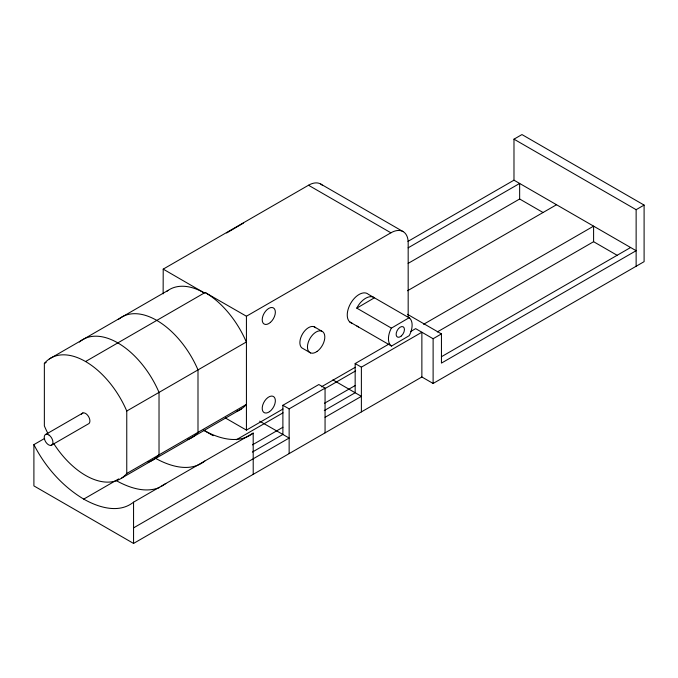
<?xml version="1.0" encoding="UTF-8"?>
<svg xmlns="http://www.w3.org/2000/svg" width="678" height="678" viewBox="0 0 678 678"><rect width="100%" height="100%" fill="white"/><g stroke="black" fill="none" stroke-linecap="round" stroke-linejoin="round"><path stroke-width="1.02" d="M163.135 293.854L163.212 269.124L308.507 185.238A24.408 14.094 -60 0 1 322.203 185.128M408.173 316.804L408.173 242.775A24.408 14.094 -60 0 0 390.918 232.808L246.428 316.236L246.428 430.115L283.006 408.995M356.789 308.134L358.374 305.354A16.738 9.662 -60 0 1 372.781 296.905L374.4 297.811L356.789 308.134L391.418 328.127L409.029 317.804L409.614 318.126A16.738 9.662 -60 0 1 409.732 334.703L409.148 335.712L391.545 346.043L390.952 345.712A16.738 9.662 -60 0 1 390.833 329.144L391.418 328.127M253.216 474.346L253.191 433.098L133.558 502.161C118.896 513.907 98.386 507.458 83.725 499.11C62.291 486.262 45.18 466.828 33.9 444.624L44.655 438.42M161.5 486.329L165.822 483.533M204.79 461.04C190.128 472.778 169.619 466.328 154.957 457.981M253.191 433.098C238.529 444.836 218.019 438.386 203.358 430.038L213.155 435.683M226.605 232.978L243.334 223.164M49.35 358.942L168.127 290.37M47.884 433.437A69.656 40.214 60 0 1 44.358 425.911L44.358 363.459L46.146 362.416M85.555 361.535L205.112 292.506L246.428 316.236M407.495 314.321L441.446 333.915L441.446 363.103L636.134 250.699L513.983 180.179L513.983 139.168L521.958 134.566L644.1 205.087L644.1 261.657L433.115 383.468L421.869 376.976L133.558 543.434L33.9 485.897L33.9 444.624M45.935 434.318L82.894 412.978M51.257 445.31L88.225 423.97A6.144 3.543 60 0 0 89.742 419.563A6.144 3.543 60 0 0 86.098 413.809L84.97 413.165A6.144 3.543 60 0 0 81.538 414.258M407.961 241.393L513.983 180.179M408.139 247.826L519.645 183.45L519.645 199.001L408.139 263.386M44.358 363.459A69.656 40.214 60 0 1 126.761 411.029L246.317 342.009A69.656 40.214 60 0 0 205.112 292.506M407.529 290.752L556.519 204.739M53.613 443.395A69.656 40.214 60 0 0 126.761 473.49L246.394 404.419A69.656 40.214 60 0 1 236.317 411.521M83.725 499.11L118.709 478.914M121.76 478.007L241.393 408.936M252.369 452.082L282.887 434.471L282.887 405.283L318.838 384.528L325.059 388.13L325.059 432.869M324.279 410.571L355.162 392.74L355.162 363.561L388.977 344.034M410.8 331.432L415.639 328.635L433.115 338.729L441.446 333.915M423.589 324.296L593.597 226.147L593.597 241.699L437.302 331.94M321.414 386.824L355.255 367.29M282.887 405.283L289.142 408.868L325.059 388.13M355.162 363.561L361.382 367.154L421.869 332.237L421.869 376.976M236.351 439.759L283.04 412.809M324.669 388.774L355.662 370.874M513.983 139.168L636.134 209.688L644.1 205.087M252.419 444.87L282.929 427.25M324.415 403.3L355.323 385.451M133.558 527.874L289.142 438.047L259.657 421.165M325.059 417.309L361.382 396.342L332.915 379.9M441.403 356.747L630.608 247.512M159.779 487.448C145.151 493.398 129.04 487.736 115.989 480.482M356.916 326.05L358.526 326.957M519.645 199.001L543.027 212.502M593.597 241.699L617.065 255.25M320.711 184.026L403.122 231.605M308.507 185.238L390.918 232.808M409.614 318.126L368.408 294.345A16.738 9.662 -60 0 0 350.645 303.422A16.738 9.662 -60 0 0 351.95 323.16M349.746 321.931L391.545 346.043M314.084 326.72L321.652 331.093M310.609 352.941L303.041 348.577A12.28 7.094 -60 0 1 302.634 333.737A12.28 7.094 -60 0 1 315.626 327.737M225.35 417.97L246.428 430.115M163.212 269.124L204.332 292.955A69.656 40.214 60 0 0 166.593 291.498M636.134 209.688L636.134 266.259M433.115 338.729L433.115 383.468M361.382 367.154L361.382 411.893M289.142 408.868L289.142 453.607M159.025 454.862L159.025 392.401A69.656 40.214 60 0 0 79.343 342.059M133.558 502.161L133.558 543.434M126.761 411.029L126.761 473.49M159.025 454.735A69.656 40.214 60 0 1 148.05 462.142M118.311 319.558A69.656 40.214 60 0 1 197.993 369.908L197.993 432.369A69.656 40.214 60 0 1 187.925 439.463M49.138 435.149L48.002 434.505A6.144 3.543 60 0 0 44.248 437.335A6.144 3.543 60 0 0 48.053 444.48L49.189 445.124A6.144 3.543 60 0 0 52.935 442.293A6.144 3.543 60 0 0 49.138 435.149M270.437 322.372A9.297 5.365 -60 0 0 273.463 307.948A9.297 5.365 -60 0 0 262.445 317.626A9.297 5.365 -60 0 0 270.437 322.372M269.59 411.622A9.297 5.365 -60 0 0 274.031 396.952A9.297 5.365 -60 0 0 262.725 405.097A9.297 5.365 -60 0 0 269.59 411.622M316.965 351.518A12.28 7.094 -60 0 0 323.194 332.11A12.28 7.094 -60 0 0 308.227 342.424A12.28 7.094 -60 0 0 316.965 351.518M401.359 335.949A5.89 3.398 -60 0 0 403.232 326.821A5.89 3.398 -60 0 0 396.266 333A5.89 3.398 -60 0 0 401.359 335.949"/></g></svg>
